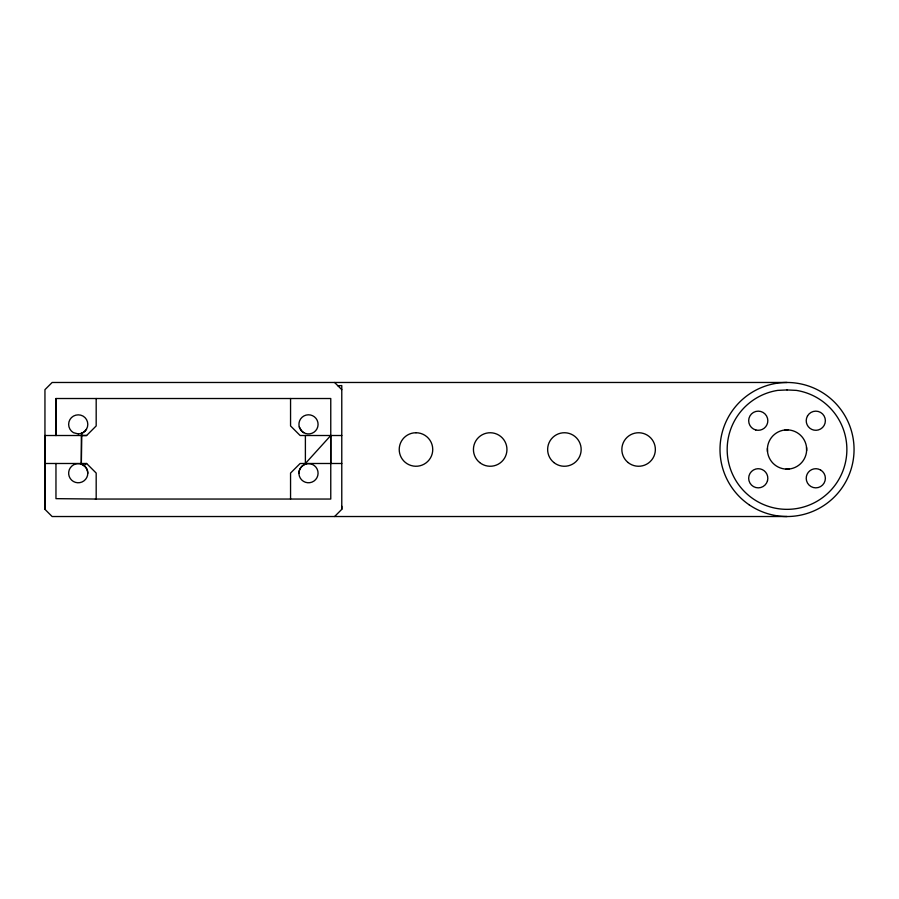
<?xml version="1.0" encoding="UTF-8"?>
<svg xmlns="http://www.w3.org/2000/svg" width="899" height="899" viewBox="0 0 899 899"><rect width="100%" height="100%" fill="white"/><g stroke="black" fill="none" stroke-linecap="round" stroke-linejoin="round"><path stroke-width="1.35" d="M787.03 516.52L52.131 516.532L44.95 509.34L44.95 389.66L52.131 382.48L787.03 382.468M55.963 398.515L55.963 435.509L55.963 398.515L330.765 398.515L330.765 499.046L95.35 499.046M330.765 463.491L330.765 435.509L305.39 463.491L305.39 435.509M334.597 516.532L341.777 509.34L341.777 506.238M341.777 509.34L341.777 385.581L337.889 385.761M298.929 473.2C298.951 468.963 301.94 465.075 306.02 463.951A9.574 9.574 0 0 1 317.752 475.672A9.574 9.574 0 0 1 301.738 479.976A9.574 9.574 0 0 1 306.02 463.951M81.82 433.149L81.337 463.491L81.337 435.509L86.607 435.509L96.182 425.935L96.182 398.515M78.415 433.914C82.584 433.857 86.371 430.846 87.473 426.845A9.574 9.574 0 0 0 83.011 416.068C79.337 413.978 74.46 414.619 71.448 417.597A9.574 9.574 0 0 0 73.437 432.655L78.224 433.936M84 465.671L86.607 463.491L96.182 473.065L96.182 499.046L55.963 498.653L55.963 463.491M784.996 429.98L788.075 429.902M785.973 469.098L789.052 469.02M86.607 435.509L44.95 435.509L44.95 509.34M341.777 435.509L300.131 435.509L290.557 425.935L290.557 398.515M44.95 463.491L86.607 463.491M341.777 463.491L300.131 463.491L290.557 473.065L290.557 499.046M80.708 463.951C84.787 465.075 87.776 468.963 87.799 473.2A9.574 9.574 0 0 1 73.437 481.493A9.574 9.574 0 0 1 73.437 464.907A9.574 9.574 0 0 1 87.799 473.2M303.716 432.655L301.738 431.138L299.255 426.845M334.597 382.48L341.777 389.66M806.549 447.477L806.628 450.556A19.632 19.632 0 0 1 776.309 465.952A19.632 19.632 0 0 1 778.141 431.992A19.632 19.632 0 0 1 806.628 450.556M767.42 448.444L767.499 451.523M86.518 429.149A9.574 9.574 0 0 1 80.696 433.61M767.499 480.751L766.544 483.066A9.574 9.574 0 0 1 751.474 485.044A9.574 9.574 0 0 1 753.463 469.986L755.767 469.031A9.574 9.574 0 0 1 767.499 480.751M807.504 415.934L806.549 418.249A9.574 9.574 0 0 0 818.281 429.969L820.585 429.014A9.574 9.574 0 0 0 822.574 413.956A9.574 9.574 0 0 0 807.504 415.934M415.99 432.745L413.36 432.947A16.755 16.755 0 0 0 410.809 465.435L413.371 466.053A16.755 16.755 0 0 0 432.745 449.5L432.543 446.882A16.755 16.755 0 0 0 415.99 432.745M787.03 389.941L777.657 390.391A59.84 59.84 0 0 0 736.832 482.089A59.84 59.84 0 0 0 837.216 482.089A59.84 59.84 0 0 0 796.39 390.391L787.03 389.941M755.767 429.969L753.463 429.014A9.574 9.574 0 0 1 751.474 413.956A9.574 9.574 0 0 1 766.544 415.934L767.499 418.249A9.574 9.574 0 0 1 755.767 429.969M820.585 469.986L818.281 469.031A9.574 9.574 0 0 0 806.549 480.751L807.504 483.066A9.574 9.574 0 0 0 822.574 485.044A9.574 9.574 0 0 0 820.585 469.986M301.738 431.138A9.574 9.574 0 0 0 317.752 426.845A9.574 9.574 0 0 0 306.031 415.113A9.574 9.574 0 0 0 301.738 431.138M553.851 462.524A16.755 16.755 0 0 0 580.956 452.118A16.755 16.755 0 0 0 558.391 433.857A16.755 16.755 0 0 0 553.851 462.524M749.058 504.732A67.02 67.02 0 0 0 853.848 454.759A67.02 67.02 0 0 0 758.172 389.009A67.02 67.02 0 0 0 749.058 504.732M628.064 462.524A16.755 16.755 0 0 0 655.157 452.118A16.755 16.755 0 0 0 632.604 433.857A16.755 16.755 0 0 0 628.064 462.524M479.65 462.524A16.755 16.755 0 0 0 506.744 452.118A16.755 16.755 0 0 0 484.19 433.857A16.755 16.755 0 0 0 479.65 462.524"/></g></svg>
